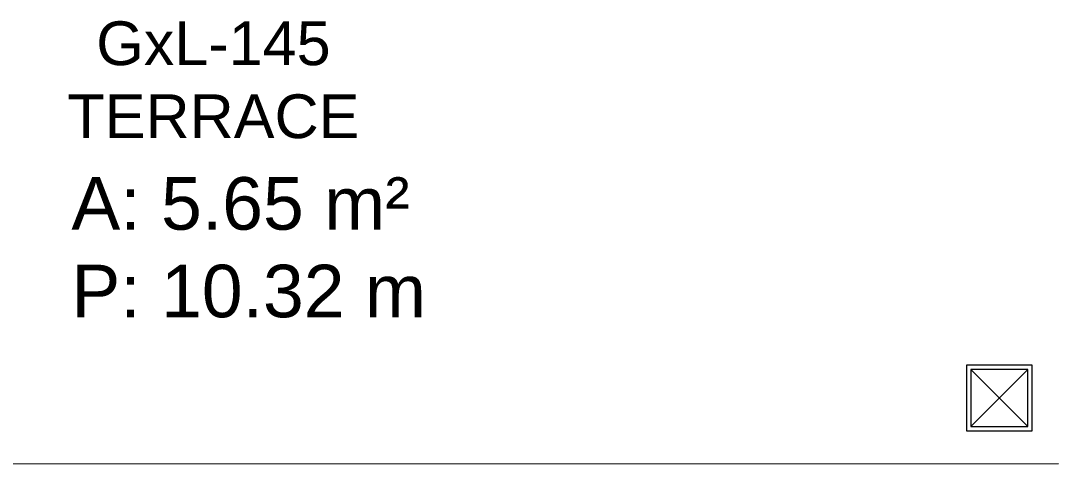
# Model space of a CAD drawing. Header units: centimetres. Extents: x 118932 to 154602, y -32682 to -23521.
# Drawn here: x 139549 to 139785.7, y -27236 to -27134.7 of the extents above; entities that cross this region are included whole.
import ezdxf

# ---------------------------------------------------------------- set-up
doc = ezdxf.new("R2010")
doc.units = ezdxf.units.CM
doc.header["$LTSCALE"] = 50
doc.header["$MEASUREMENT"] = 0
for name, color, linetype, lineweight, true_color in [('GEN_00_BL_Yazı', 7, 'Continuous', 0, 0x4f5250), ('GEN_00_BL_Ölçü Dış', 7, 'Continuous', 5, 0x766a5e), ('GEN_02_TF_Islak Hacim', 7, 'Continuous', 5, 0x007cb0), ('GEN_06_GR_Orta', 7, 'Continuous', 20, 0x7a7b7a)]:
    doc.layers.add(name, color=color, linetype=linetype, lineweight=lineweight, true_color=true_color)
doc.styles.add('ARIAL', font='arial.ttf')

# ---------------------------------------------------------------- blocks, each defined once
blk = doc.blocks.new('LEVEL 0_E BLOK_GÖRÜNÜŞ')
at = {"layer": 'GEN_06_GR_Orta', "elevation": 0}
blk.add_lwpolyline([(2044.68, -1715.37), (1313.68, -1715.49)], dxfattribs=at)
blk = doc.blocks.new('15X15 YER SÜZGECİ')
at = {"layer": 'GEN_02_TF_Islak Hacim'}
for p, q in [((79124.39, -32386.74), (79124.39, -32368.35)), ((79115.19, -32377.54), (79133.58, -32377.54))]:
    blk.add_line(p, q, dxfattribs=at)
for points in [[(79124.39, -32388.15), (79134.99, -32377.54), (79124.39, -32366.94), (79113.78, -32377.54)], [(79124.39, -32386.74), (79133.58, -32377.54), (79124.39, -32368.35), (79115.19, -32377.54)]]:
    blk.add_lwpolyline(points, close=True, dxfattribs=at)
blk = doc.blocks.new('level 0 süzgeçler')
at = {"rotation": 224.9999999999999}
blk.add_blockref('15X15 YER SÜZGECİ', (77340.21, 35994.29, 0), dxfattribs=at)
blk = doc.blocks.new('TEFRISLI MAHAL LEVEL 0 D BLOK')
at = {"layer": 'GEN_00_BL_Yazı', "transparency": 33554687, "insert": (211.2, -648.5, 0), "char_height": 10, "width": 226.0759, "attachment_point": 1, "style": 'ARIAL'}
blk.add_mtext('\\pxqc;GxL-145\\PTERRACE', dxfattribs=at)
at = {"layer": 'GEN_00_BL_Yazı', "transparency": 33554687, "insert": (508.55, -716.25, 0), "char_height": 12, "attachment_point": 9, "style": 'ARIAL'}
blk.add_mtext_dynamic_manual_height_columns('\\A1;\\pxi-3,l4,ql,t4;A: 5.65 m²\\PP: 10.32 m', width=228.7768, gutter_width=8.33, heights=[129.13], dxfattribs=at)

msp = doc.modelspace()

# ---------------------------------------------------------------- block references
for name, p in [('LEVEL 0_E BLOK_GÖRÜNÜŞ', (137741.49, -25520.47, 0)), ('level 0 süzgeçler', (141276.24, -30160.12))]:
    msp.add_blockref(name, p)
at = {"layer": 'GEN_00_BL_Ölçü Dış'}
msp.add_blockref('TEFRISLI MAHAL LEVEL 0 D BLOK', (139268.8, -26486.31), dxfattribs=at)

doc.saveas('drawing.dxf')
